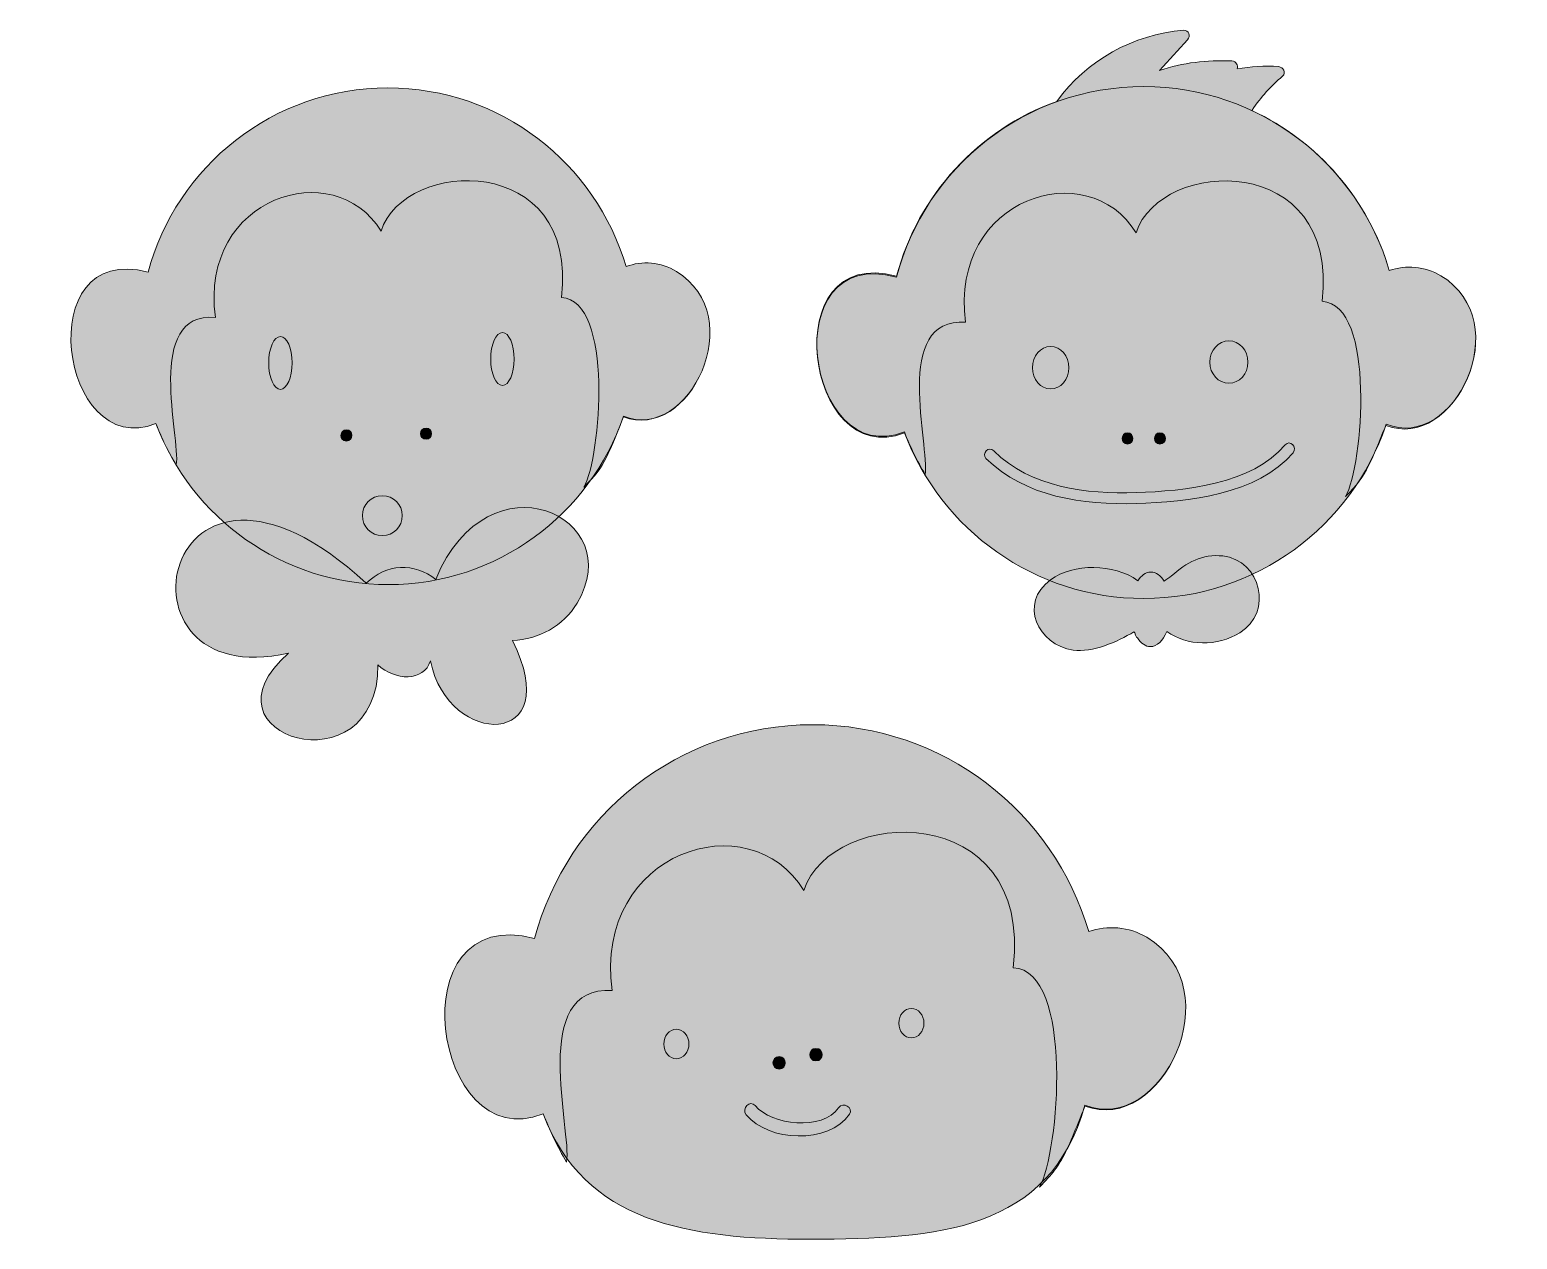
# Model space of a CAD drawing. Header units: inches. Extents: x 45 to 388, y 77 to 356.
import ezdxf

# ---------------------------------------------------------------- set-up
doc = ezdxf.new("R2010")
doc.units = ezdxf.units.IN
doc.header["$MEASUREMENT"] = 0
doc.layers.add('Calque 1', color=7, linetype='Continuous')

# ---------------------------------------------------------------- blocks, each defined once
blk = doc.blocks.new('block 5')
at = {"layer": 'Calque 1', "true_color": 0x603914}
h = blk.add_hatch(color=39, dxfattribs=at)
h.dxf.hatch_style = 2
edge = h.paths.add_edge_path()
edge.add_spline(control_points=[(193.7, 299.8), (190.1, 302), (185.8, 302.3), (182.1, 300.9), (175.1, 324.7), (153.2, 342.1), (127.2, 342.1), (100.7, 342.1), (78.4, 324), (71.9, 299.6), (44.6, 307), (51.5, 256), (73.7, 264.7), (75, 261.4), (76.5, 258.2), (78.4, 255.2), (79.4, 261.4), (70.9, 290.5), (87.4, 289.2), (83.7, 317.1), (114.8, 326.7), (125.6, 309.1), (131, 325.9), (171.1, 327.4), (167.2, 293.8), (179.3, 293.1), (176.3, 257), (172.4, 250.1), (175, 252.7), (176.2, 254.2), (177.6, 257), (178.5, 258.7), (180.7, 264.1), (181.5, 266.3), (196.6, 260.3), (210.7, 289.4), (193.7, 299.8)], knot_values=[0, 0, 0, 0, 1, 1, 1, 2, 2, 2, 3, 3, 3, 4, 4, 4, 5, 5, 5, 6, 6, 6, 7, 7, 7, 8, 8, 8, 9, 9, 9, 10, 10, 10, 11, 11, 11, 12, 12, 12, 12], degree=3, periodic=1)
at = {"layer": 'Calque 1', "lineweight": 0}
blk.add_open_spline([(193.7, 299.8), (190.1, 302), (185.8, 302.3), (182.1, 300.9), (175.1, 324.7), (153.2, 342.1), (127.2, 342.1), (100.7, 342.1), (78.4, 324), (71.9, 299.6), (44.6, 307), (51.5, 256), (73.7, 264.7), (75, 261.4), (76.5, 258.2), (78.4, 255.2), (79.4, 261.4), (70.9, 290.5), (87.4, 289.2), (83.7, 317.1), (114.8, 326.7), (125.6, 309.1), (131, 325.9), (171.1, 327.4), (167.2, 293.8), (179.3, 293.1), (176.3, 257), (172.4, 250.1), (175, 252.7), (176.2, 254.2), (177.6, 257), (178.5, 258.7), (180.7, 264.1), (181.5, 266.3), (196.6, 260.3), (210.7, 289.4), (193.7, 299.8)], degree=3, knots=[0, 0, 0, 0, 1, 1, 1, 2, 2, 2, 3, 3, 3, 4, 4, 4, 5, 5, 5, 6, 6, 6, 7, 7, 7, 8, 8, 8, 9, 9, 9, 10, 10, 10, 11, 11, 11, 12, 12, 12, 12], dxfattribs=at)
blk = doc.blocks.new('block 4')
at = {"layer": 'Calque 1'}
blk.add_blockref('block 5', (0, 0), dxfattribs=at)
blk = doc.blocks.new('block 8')
at = {"layer": 'Calque 1', "true_color": 0x343434}
h = blk.add_hatch(color=250, dxfattribs=at)
h.dxf.hatch_style = 2
edge = h.paths.add_edge_path()
edge.add_spline(control_points=[(117.6, 260.7), (119.3, 260.7), (119.3, 263.3), (117.6, 263.3), (116, 263.3), (115.9, 260.7), (117.6, 260.7), (117.6, 260.7), (117.6, 260.7), (117.6, 260.7)], knot_values=[0, 0, 0, 0, 1, 1, 1, 2, 2, 2, 3, 3, 3, 3], degree=3, periodic=1)
at = {"layer": 'Calque 1', "lineweight": 0}
blk.add_open_spline([(117.6, 260.7), (119.3, 260.7), (119.3, 263.3), (117.6, 263.3), (116, 263.3), (115.9, 260.7), (117.6, 260.7), (117.6, 260.7), (117.6, 260.7), (117.6, 260.7)], degree=3, knots=[0, 0, 0, 0, 1, 1, 1, 2, 2, 2, 3, 3, 3, 3], dxfattribs=at)
blk = doc.blocks.new('block 9')
at = {"layer": 'Calque 1', "true_color": 0x343434}
h = blk.add_hatch(color=250, dxfattribs=at)
h.dxf.hatch_style = 2
edge = h.paths.add_edge_path()
edge.add_spline(control_points=[(136, 261.1), (137.7, 261.1), (137.7, 263.7), (136, 263.7), (134.3, 263.7), (134.3, 261.1), (136, 261.1), (136, 261.1), (136, 261.1), (136, 261.1)], knot_values=[0, 0, 0, 0, 1, 1, 1, 2, 2, 2, 3, 3, 3, 3], degree=3, periodic=1)
at = {"layer": 'Calque 1', "lineweight": 0}
blk.add_open_spline([(136, 261.1), (137.7, 261.1), (137.7, 263.7), (136, 263.7), (134.3, 263.7), (134.3, 261.1), (136, 261.1), (136, 261.1), (136, 261.1), (136, 261.1)], degree=3, knots=[0, 0, 0, 0, 1, 1, 1, 2, 2, 2, 3, 3, 3, 3], dxfattribs=at)
blk = doc.blocks.new('block 7')
at = {"layer": 'Calque 1', "true_color": 0x343434}
h = blk.add_hatch(color=250, dxfattribs=at)
h.dxf.hatch_style = 2
edge = h.paths.add_edge_path()
edge.add_spline(control_points=[(102.4, 284.8), (103.89, 284.8), (105.1, 282.07), (105.1, 278.7), (105.1, 275.33), (103.89, 272.6), (102.4, 272.6), (100.91, 272.6), (99.7, 275.33), (99.7, 278.7), (99.7, 282.07), (100.91, 284.8), (102.4, 284.8)], knot_values=[0, 0, 0, 0, 1, 1, 1, 2, 2, 2, 3, 3, 3, 4, 4, 4, 4], degree=3, periodic=1)
h = blk.add_hatch(color=250, dxfattribs=at)
h.dxf.hatch_style = 2
edge = h.paths.add_edge_path()
edge.add_spline(control_points=[(153.6, 285.7), (155.09, 285.7), (156.3, 282.97), (156.3, 279.6), (156.3, 276.23), (155.09, 273.5), (153.6, 273.5), (152.11, 273.5), (150.9, 276.23), (150.9, 279.6), (150.9, 282.97), (152.11, 285.7), (153.6, 285.7)], knot_values=[0, 0, 0, 0, 1, 1, 1, 2, 2, 2, 3, 3, 3, 4, 4, 4, 4], degree=3, periodic=1)
at = {"layer": 'Calque 1', "lineweight": 0}
for points in [[(102.4, 284.8), (103.89, 284.8), (105.1, 282.07), (105.1, 278.7), (105.1, 275.33), (103.89, 272.6), (102.4, 272.6), (100.91, 272.6), (99.7, 275.33), (99.7, 278.7), (99.7, 282.07), (100.91, 284.8), (102.4, 284.8)], [(153.6, 285.7), (155.09, 285.7), (156.3, 282.97), (156.3, 279.6), (156.3, 276.23), (155.09, 273.5), (153.6, 273.5), (152.11, 273.5), (150.9, 276.23), (150.9, 279.6), (150.9, 282.97), (152.11, 285.7), (153.6, 285.7)]]:
    blk.add_open_spline(points, degree=3, knots=[0, 0, 0, 0, 1, 1, 1, 2, 2, 2, 3, 3, 3, 4, 4, 4, 4], dxfattribs=at)
at = {"layer": 'Calque 1'}
for name in ['block 8', 'block 9']:
    blk.add_blockref(name, (0, 0), dxfattribs=at)
blk = doc.blocks.new('block 6')
at = {"layer": 'Calque 1', "true_color": 0x343434}
h = blk.add_hatch(color=250, dxfattribs=at)
h.dxf.hatch_style = 2
edge = h.paths.add_edge_path()
edge.add_spline(control_points=[(125.9, 248.1), (128.44, 248.1), (130.5, 246.04), (130.5, 243.5), (130.5, 240.96), (128.44, 238.9), (125.9, 238.9), (123.36, 238.9), (121.3, 240.96), (121.3, 243.5), (121.3, 246.04), (123.36, 248.1), (125.9, 248.1)], knot_values=[0, 0, 0, 0, 1, 1, 1, 2, 2, 2, 3, 3, 3, 4, 4, 4, 4], degree=3, periodic=1)
at = {"layer": 'Calque 1', "lineweight": 0}
blk.add_open_spline([(125.9, 248.1), (128.44, 248.1), (130.5, 246.04), (130.5, 243.5), (130.5, 240.96), (128.44, 238.9), (125.9, 238.9), (123.36, 238.9), (121.3, 240.96), (121.3, 243.5), (121.3, 246.04), (123.36, 248.1), (125.9, 248.1)], degree=3, knots=[0, 0, 0, 0, 1, 1, 1, 2, 2, 2, 3, 3, 3, 4, 4, 4, 4], dxfattribs=at)
at = {"layer": 'Calque 1'}
blk.add_blockref('block 7', (0, 0), dxfattribs=at)
blk = doc.blocks.new('block 3')
at = {"layer": 'Calque 1', "true_color": 0xe2dbba}
h = blk.add_hatch(color=254, dxfattribs=at)
h.dxf.hatch_style = 2
edge = h.paths.add_edge_path()
edge.add_spline(control_points=[(193.7, 299.8), (190.1, 302), (185.8, 302.3), (182.1, 300.9), (175.1, 324.7), (153.2, 342.1), (127.2, 342.1), (100.7, 342.1), (78.4, 324), (71.9, 299.6), (44.6, 307), (51.5, 256), (73.7, 264.7), (81.9, 243), (102.8, 227.6), (127.3, 227.6), (152.4, 227.6), (173.8, 243.8), (181.5, 266.4), (196.6, 260.3), (210.7, 289.4), (193.7, 299.8)], knot_values=[0, 0, 0, 0, 1, 1, 1, 2, 2, 2, 3, 3, 3, 4, 4, 4, 5, 5, 5, 6, 6, 6, 7, 7, 7, 7], degree=3, periodic=1)
at = {"layer": 'Calque 1', "lineweight": 0}
blk.add_open_spline([(193.7, 299.8), (190.1, 302), (185.8, 302.3), (182.1, 300.9), (175.1, 324.7), (153.2, 342.1), (127.2, 342.1), (100.7, 342.1), (78.4, 324), (71.9, 299.6), (44.6, 307), (51.5, 256), (73.7, 264.7), (81.9, 243), (102.8, 227.6), (127.3, 227.6), (152.4, 227.6), (173.8, 243.8), (181.5, 266.4), (196.6, 260.3), (210.7, 289.4), (193.7, 299.8)], degree=3, knots=[0, 0, 0, 0, 1, 1, 1, 2, 2, 2, 3, 3, 3, 4, 4, 4, 5, 5, 5, 6, 6, 6, 7, 7, 7, 7], dxfattribs=at)
at = {"layer": 'Calque 1'}
for name in ['block 4', 'block 6']:
    blk.add_blockref(name, (0, 0), dxfattribs=at)
blk = doc.blocks.new('block 2')
at = {"layer": 'Calque 1', "true_color": 0xcf1042}
h = blk.add_hatch(color=242, dxfattribs=at)
h.dxf.hatch_style = 2
edge = h.paths.add_edge_path()
edge.add_spline(control_points=[(138.2, 228.8), (133.4, 232.7), (126.7, 232.5), (122.2, 227.9), (74.7, 271.6), (61.2, 202), (104.3, 211.8), (82.1, 192.6), (125, 179.8), (124.9, 209.1), (128.8, 205.4), (135.5, 205.2), (137, 210), (141.2, 189.7), (168.4, 189.9), (155.9, 214.7), (162, 215), (167.6, 218), (170.8, 223.3), (182.8, 243.3), (150.4, 258.3), (138.2, 228.8)], knot_values=[0, 0, 0, 0, 1, 1, 1, 2, 2, 2, 3, 3, 3, 4, 4, 4, 5, 5, 5, 6, 6, 6, 7, 7, 7, 7], degree=3, periodic=1)
at = {"layer": 'Calque 1', "lineweight": 0}
blk.add_open_spline([(138.2, 228.8), (133.4, 232.7), (126.7, 232.5), (122.2, 227.9), (74.7, 271.6), (61.2, 202), (104.3, 211.8), (82.1, 192.6), (125, 179.8), (124.9, 209.1), (128.8, 205.4), (135.5, 205.2), (137, 210), (141.2, 189.7), (168.4, 189.9), (155.9, 214.7), (162, 215), (167.6, 218), (170.8, 223.3), (182.8, 243.3), (150.4, 258.3), (138.2, 228.8)], degree=3, knots=[0, 0, 0, 0, 1, 1, 1, 2, 2, 2, 3, 3, 3, 4, 4, 4, 5, 5, 5, 6, 6, 6, 7, 7, 7, 7], dxfattribs=at)
at = {"layer": 'Calque 1'}
blk.add_blockref('block 3', (0, 0), dxfattribs=at)
blk = doc.blocks.new('block 12')
at = {"layer": 'Calque 1', "true_color": 0x603914}
h = blk.add_hatch(color=39, dxfattribs=at)
h.dxf.hatch_style = 2
edge = h.paths.add_edge_path()
edge.add_spline(control_points=[(302.2, 146.3), (298, 148.8), (293.1, 149.1), (288.8, 147.6), (280.7, 175.2), (255.3, 195.3), (225.1, 195.3), (194.3, 195.3), (168.5, 174.4), (161, 146), (129.3, 154.6), (137.3, 95.5), (163, 105.6), (164.5, 101.7), (166.3, 98), (168.4, 94.5), (169.6, 101.7), (159.7, 135.4), (178.9, 134), (174.6, 166.3), (210.7, 177.5), (223.1, 157.1), (229.4, 176.5), (275.9, 178.3), (271.4, 139.3), (285.4, 138.5), (282, 96.6), (277.4, 88.7), (280.4, 91.7), (281.8, 93.5), (283.4, 96.7), (284.4, 98.7), (287, 105), (287.9, 107.4), (305.5, 100.6), (321.9, 134.3), (302.2, 146.3)], knot_values=[0, 0, 0, 0, 1, 1, 1, 2, 2, 2, 3, 3, 3, 4, 4, 4, 5, 5, 5, 6, 6, 6, 7, 7, 7, 8, 8, 8, 9, 9, 9, 10, 10, 10, 11, 11, 11, 12, 12, 12, 12], degree=3, periodic=1)
at = {"layer": 'Calque 1', "lineweight": 0}
blk.add_open_spline([(302.2, 146.3), (298, 148.8), (293.1, 149.1), (288.8, 147.6), (280.7, 175.2), (255.3, 195.3), (225.1, 195.3), (194.3, 195.3), (168.5, 174.4), (161, 146), (129.3, 154.6), (137.3, 95.5), (163, 105.6), (164.5, 101.7), (166.3, 98), (168.4, 94.5), (169.6, 101.7), (159.7, 135.4), (178.9, 134), (174.6, 166.3), (210.7, 177.5), (223.1, 157.1), (229.4, 176.5), (275.9, 178.3), (271.4, 139.3), (285.4, 138.5), (282, 96.6), (277.4, 88.7), (280.4, 91.7), (281.8, 93.5), (283.4, 96.7), (284.4, 98.7), (287, 105), (287.9, 107.4), (305.5, 100.6), (321.9, 134.3), (302.2, 146.3)], degree=3, knots=[0, 0, 0, 0, 1, 1, 1, 2, 2, 2, 3, 3, 3, 4, 4, 4, 5, 5, 5, 6, 6, 6, 7, 7, 7, 8, 8, 8, 9, 9, 9, 10, 10, 10, 11, 11, 11, 12, 12, 12, 12], dxfattribs=at)
blk = doc.blocks.new('block 11')
at = {"layer": 'Calque 1'}
blk.add_blockref('block 12', (0, 0), dxfattribs=at)
blk = doc.blocks.new('block 13')
at = {"layer": 'Calque 1', "true_color": 0x343434}
h = blk.add_hatch(color=250, dxfattribs=at)
h.dxf.hatch_style = 2
edge = h.paths.add_edge_path()
edge.add_spline(control_points=[(247.9, 129.9), (249.5, 129.9), (250.8, 128.38), (250.8, 126.5), (250.8, 124.62), (249.5, 123.1), (247.9, 123.1), (246.3, 123.1), (245, 124.62), (245, 126.5), (245, 128.38), (246.3, 129.9), (247.9, 129.9)], knot_values=[0, 0, 0, 0, 1, 1, 1, 2, 2, 2, 3, 3, 3, 4, 4, 4, 4], degree=3, periodic=1)
h = blk.add_hatch(color=250, dxfattribs=at)
h.dxf.hatch_style = 2
edge = h.paths.add_edge_path()
edge.add_spline(control_points=[(193.7, 125.1), (195.3, 125.1), (196.6, 123.58), (196.6, 121.7), (196.6, 119.82), (195.3, 118.3), (193.7, 118.3), (192.1, 118.3), (190.8, 119.82), (190.8, 121.7), (190.8, 123.58), (192.1, 125.1), (193.7, 125.1)], knot_values=[0, 0, 0, 0, 1, 1, 1, 2, 2, 2, 3, 3, 3, 4, 4, 4, 4], degree=3, periodic=1)
h = blk.add_hatch(color=250, dxfattribs=at)
h.dxf.hatch_style = 2
edge = h.paths.add_edge_path()
edge.add_spline(control_points=[(225.9, 117.8), (227.8, 117.8), (227.8, 120.7), (225.9, 120.7), (224, 120.7), (224, 117.8), (225.9, 117.8), (225.9, 117.8), (225.9, 117.8), (225.9, 117.8)], knot_values=[0, 0, 0, 0, 1, 1, 1, 2, 2, 2, 3, 3, 3, 3], degree=3, periodic=1)
h = blk.add_hatch(color=250, dxfattribs=at)
h.dxf.hatch_style = 2
edge = h.paths.add_edge_path()
edge.add_spline(control_points=[(217.4, 115.9), (219.3, 115.9), (219.3, 118.8), (217.4, 118.8), (215.5, 118.8), (215.5, 115.9), (217.4, 115.9), (217.4, 115.9), (217.4, 115.9), (217.4, 115.9)], knot_values=[0, 0, 0, 0, 1, 1, 1, 2, 2, 2, 3, 3, 3, 3], degree=3, periodic=1)
h = blk.add_hatch(color=250, dxfattribs=at)
h.dxf.hatch_style = 2
edge = h.paths.add_edge_path()
edge.add_spline(control_points=[(209.8, 105.4), (214.8, 99.2), (228.9, 98.5), (233.6, 105.5), (234.6, 107.1), (232.1, 108.5), (231.1, 107), (227.5, 101.6), (215.5, 103), (211.9, 107.5), (210.7, 108.9), (208.7, 106.8), (209.8, 105.4), (209.8, 105.4), (209.8, 105.4), (209.8, 105.4)], knot_values=[0, 0, 0, 0, 1, 1, 1, 2, 2, 2, 3, 3, 3, 4, 4, 4, 5, 5, 5, 5], degree=3, periodic=1)
at = {"layer": 'Calque 1', "lineweight": 0}
for points, knots in [([(247.9, 129.9), (249.5, 129.9), (250.8, 128.38), (250.8, 126.5), (250.8, 124.62), (249.5, 123.1), (247.9, 123.1), (246.3, 123.1), (245, 124.62), (245, 126.5), (245, 128.38), (246.3, 129.9), (247.9, 129.9)], [0, 0, 0, 0, 1, 1, 1, 2, 2, 2, 3, 3, 3, 4, 4, 4, 4]), ([(193.7, 125.1), (195.3, 125.1), (196.6, 123.58), (196.6, 121.7), (196.6, 119.82), (195.3, 118.3), (193.7, 118.3), (192.1, 118.3), (190.8, 119.82), (190.8, 121.7), (190.8, 123.58), (192.1, 125.1), (193.7, 125.1)], [0, 0, 0, 0, 1, 1, 1, 2, 2, 2, 3, 3, 3, 4, 4, 4, 4]), ([(225.9, 117.8), (227.8, 117.8), (227.8, 120.7), (225.9, 120.7), (224, 120.7), (224, 117.8), (225.9, 117.8), (225.9, 117.8), (225.9, 117.8), (225.9, 117.8)], [0, 0, 0, 0, 1, 1, 1, 2, 2, 2, 3, 3, 3, 3]), ([(217.4, 115.9), (219.3, 115.9), (219.3, 118.8), (217.4, 118.8), (215.5, 118.8), (215.5, 115.9), (217.4, 115.9), (217.4, 115.9), (217.4, 115.9), (217.4, 115.9)], [0, 0, 0, 0, 1, 1, 1, 2, 2, 2, 3, 3, 3, 3]), ([(209.8, 105.4), (214.8, 99.2), (228.9, 98.5), (233.6, 105.5), (234.6, 107.1), (232.1, 108.5), (231.1, 107), (227.5, 101.6), (215.5, 103), (211.9, 107.5), (210.7, 108.9), (208.7, 106.8), (209.8, 105.4), (209.8, 105.4), (209.8, 105.4), (209.8, 105.4)], [0, 0, 0, 0, 1, 1, 1, 2, 2, 2, 3, 3, 3, 4, 4, 4, 5, 5, 5, 5])]:
    blk.add_open_spline(points, degree=3, knots=knots, dxfattribs=at)
blk = doc.blocks.new('block 10')
at = {"layer": 'Calque 1', "true_color": 0xe2dbba}
h = blk.add_hatch(color=254, dxfattribs=at)
h.dxf.hatch_style = 2
edge = h.paths.add_edge_path()
edge.add_spline(control_points=[(302.2, 146.3), (298, 148.8), (293.1, 149.1), (288.8, 147.6), (280.7, 175.2), (255.3, 195.3), (225.1, 195.3), (194.3, 195.3), (168.5, 174.4), (161, 146), (129.3, 154.6), (137.3, 95.5), (163, 105.6), (172.5, 80.5), (196.3, 76.7), (224.7, 76.7), (253.8, 76.7), (279.8, 78.6), (287.9, 107.6), (305.5, 100.6), (321.9, 134.3), (302.2, 146.3)], knot_values=[0, 0, 0, 0, 1, 1, 1, 2, 2, 2, 3, 3, 3, 4, 4, 4, 5, 5, 5, 6, 6, 6, 7, 7, 7, 7], degree=3, periodic=1)
at = {"layer": 'Calque 1', "lineweight": 0}
blk.add_open_spline([(302.2, 146.3), (298, 148.8), (293.1, 149.1), (288.8, 147.6), (280.7, 175.2), (255.3, 195.3), (225.1, 195.3), (194.3, 195.3), (168.5, 174.4), (161, 146), (129.3, 154.6), (137.3, 95.5), (163, 105.6), (172.5, 80.5), (196.3, 76.7), (224.7, 76.7), (253.8, 76.7), (279.8, 78.6), (287.9, 107.6), (305.5, 100.6), (321.9, 134.3), (302.2, 146.3)], degree=3, knots=[0, 0, 0, 0, 1, 1, 1, 2, 2, 2, 3, 3, 3, 4, 4, 4, 5, 5, 5, 6, 6, 6, 7, 7, 7, 7], dxfattribs=at)
at = {"layer": 'Calque 1'}
for name in ['block 11', 'block 13']:
    blk.add_blockref(name, (0, 0), dxfattribs=at)
blk = doc.blocks.new('block 15')
at = {"layer": 'Calque 1', "true_color": 0xe2dbba}
h = blk.add_hatch(color=254, dxfattribs=at)
h.dxf.hatch_style = 2
edge = h.paths.add_edge_path()
edge.add_spline(control_points=[(370, 298.8), (366.3, 301), (361.9, 301.3), (358.1, 300), (350.9, 324.5), (328.3, 342.4), (301.5, 342.4), (274.1, 342.4), (251.1, 323.8), (244.5, 298.5), (216.3, 306.1), (223.4, 253.6), (246.3, 262.6), (254.7, 240.3), (276.3, 224.4), (301.5, 224.4), (327.4, 224.4), (349.4, 241.1), (357.3, 264.3), (373, 258.1), (387.6, 288.1), (370, 298.8)], knot_values=[0, 0, 0, 0, 1, 1, 1, 2, 2, 2, 3, 3, 3, 4, 4, 4, 5, 5, 5, 6, 6, 6, 7, 7, 7, 7], degree=3, periodic=1)
at = {"layer": 'Calque 1', "lineweight": 0}
blk.add_open_spline([(370, 298.8), (366.3, 301), (361.9, 301.3), (358.1, 300), (350.9, 324.5), (328.3, 342.4), (301.5, 342.4), (274.1, 342.4), (251.1, 323.8), (244.5, 298.5), (216.3, 306.1), (223.4, 253.6), (246.3, 262.6), (254.7, 240.3), (276.3, 224.4), (301.5, 224.4), (327.4, 224.4), (349.4, 241.1), (357.3, 264.3), (373, 258.1), (387.6, 288.1), (370, 298.8)], degree=3, knots=[0, 0, 0, 0, 1, 1, 1, 2, 2, 2, 3, 3, 3, 4, 4, 4, 5, 5, 5, 6, 6, 6, 7, 7, 7, 7], dxfattribs=at)
blk = doc.blocks.new('block 17')
at = {"layer": 'Calque 1', "true_color": 0x343434}
h = blk.add_hatch(color=250, dxfattribs=at)
h.dxf.hatch_style = 2
edge = h.paths.add_edge_path()
edge.add_spline(control_points=[(280, 282.5), (282.32, 282.5), (284.2, 280.31), (284.2, 277.6), (284.2, 274.89), (282.32, 272.7), (280, 272.7), (277.68, 272.7), (275.8, 274.89), (275.8, 277.6), (275.8, 280.31), (277.68, 282.5), (280, 282.5)], knot_values=[0, 0, 0, 0, 1, 1, 1, 2, 2, 2, 3, 3, 3, 4, 4, 4, 4], degree=3, periodic=1)
h = blk.add_hatch(color=250, dxfattribs=at)
h.dxf.hatch_style = 2
edge = h.paths.add_edge_path()
edge.add_spline(control_points=[(321.1, 283.8), (323.53, 283.8), (325.5, 281.61), (325.5, 278.9), (325.5, 276.19), (323.53, 274), (321.1, 274), (318.67, 274), (316.7, 276.19), (316.7, 278.9), (316.7, 281.61), (318.67, 283.8), (321.1, 283.8)], knot_values=[0, 0, 0, 0, 1, 1, 1, 2, 2, 2, 3, 3, 3, 4, 4, 4, 4], degree=3, periodic=1)
at = {"layer": 'Calque 1', "lineweight": 0}
for points in [[(280, 282.5), (282.32, 282.5), (284.2, 280.31), (284.2, 277.6), (284.2, 274.89), (282.32, 272.7), (280, 272.7), (277.68, 272.7), (275.8, 274.89), (275.8, 277.6), (275.8, 280.31), (277.68, 282.5), (280, 282.5)], [(321.1, 283.8), (323.53, 283.8), (325.5, 281.61), (325.5, 278.9), (325.5, 276.19), (323.53, 274), (321.1, 274), (318.67, 274), (316.7, 276.19), (316.7, 278.9), (316.7, 281.61), (318.67, 283.8), (321.1, 283.8)]]:
    blk.add_open_spline(points, degree=3, knots=[0, 0, 0, 0, 1, 1, 1, 2, 2, 2, 3, 3, 3, 4, 4, 4, 4], dxfattribs=at)
blk = doc.blocks.new('block 18')
at = {"layer": 'Calque 1', "true_color": 0x343434}
h = blk.add_hatch(color=250, dxfattribs=at)
h.dxf.hatch_style = 2
edge = h.paths.add_edge_path()
edge.add_spline(control_points=[(265.1, 256.7), (274, 247.8), (287.6, 245.9), (299.7, 246.3), (311.6, 246.7), (327.8, 248.3), (335.9, 258), (337, 259.3), (335.1, 261.1), (334.1, 259.8), (326.4, 250.7), (310.9, 249.2), (299.7, 248.8), (288.3, 248.4), (275.4, 250), (266.9, 258.4), (265.8, 259.7), (264, 257.8), (265.1, 256.7), (265.1, 256.7), (265.1, 256.7), (265.1, 256.7)], knot_values=[0, 0, 0, 0, 1, 1, 1, 2, 2, 2, 3, 3, 3, 4, 4, 4, 5, 5, 5, 6, 6, 6, 7, 7, 7, 7], degree=3, periodic=1)
at = {"layer": 'Calque 1', "lineweight": 0}
blk.add_open_spline([(265.1, 256.7), (274, 247.8), (287.6, 245.9), (299.7, 246.3), (311.6, 246.7), (327.8, 248.3), (335.9, 258), (337, 259.3), (335.1, 261.1), (334.1, 259.8), (326.4, 250.7), (310.9, 249.2), (299.7, 248.8), (288.3, 248.4), (275.4, 250), (266.9, 258.4), (265.8, 259.7), (264, 257.8), (265.1, 256.7), (265.1, 256.7), (265.1, 256.7), (265.1, 256.7)], degree=3, knots=[0, 0, 0, 0, 1, 1, 1, 2, 2, 2, 3, 3, 3, 4, 4, 4, 5, 5, 5, 6, 6, 6, 7, 7, 7, 7], dxfattribs=at)
blk = doc.blocks.new('block 19')
at = {"layer": 'Calque 1', "true_color": 0x343434}
h = blk.add_hatch(color=250, dxfattribs=at)
h.dxf.hatch_style = 2
edge = h.paths.add_edge_path()
edge.add_spline(control_points=[(297.7, 260), (299.4, 260), (299.4, 262.6), (297.7, 262.6), (296.1, 262.6), (296.1, 260), (297.7, 260), (297.7, 260), (297.7, 260), (297.7, 260)], knot_values=[0, 0, 0, 0, 1, 1, 1, 2, 2, 2, 3, 3, 3, 3], degree=3, periodic=1)
at = {"layer": 'Calque 1', "lineweight": 0}
blk.add_open_spline([(297.7, 260), (299.4, 260), (299.4, 262.6), (297.7, 262.6), (296.1, 262.6), (296.1, 260), (297.7, 260), (297.7, 260), (297.7, 260), (297.7, 260)], degree=3, knots=[0, 0, 0, 0, 1, 1, 1, 2, 2, 2, 3, 3, 3, 3], dxfattribs=at)
blk = doc.blocks.new('block 20')
at = {"layer": 'Calque 1', "true_color": 0x343434}
h = blk.add_hatch(color=250, dxfattribs=at)
h.dxf.hatch_style = 2
edge = h.paths.add_edge_path()
edge.add_spline(control_points=[(305.2, 260), (306.9, 260), (306.9, 262.6), (305.2, 262.6), (303.5, 262.6), (303.5, 260), (305.2, 260), (305.2, 260), (305.2, 260), (305.2, 260)], knot_values=[0, 0, 0, 0, 1, 1, 1, 2, 2, 2, 3, 3, 3, 3], degree=3, periodic=1)
at = {"layer": 'Calque 1', "lineweight": 0}
blk.add_open_spline([(305.2, 260), (306.9, 260), (306.9, 262.6), (305.2, 262.6), (303.5, 262.6), (303.5, 260), (305.2, 260), (305.2, 260), (305.2, 260), (305.2, 260)], degree=3, knots=[0, 0, 0, 0, 1, 1, 1, 2, 2, 2, 3, 3, 3, 3], dxfattribs=at)
blk = doc.blocks.new('block 16')
at = {"layer": 'Calque 1'}
for name in ['block 17', 'block 18', 'block 19', 'block 20']:
    blk.add_blockref(name, (0, 0), dxfattribs=at)
blk = doc.blocks.new('block 14')
at = {"layer": 'Calque 1', "true_color": 0x603914}
h = blk.add_hatch(color=39, dxfattribs=at)
h.dxf.hatch_style = 2
edge = h.paths.add_edge_path()
edge.add_spline(control_points=[(370, 298.8), (366.3, 301), (361.9, 301.3), (358.1, 300), (353.3, 316.4), (341.6, 329.8), (326.4, 336.9), (326.4, 336.9), (326.5, 337), (326.5, 337), (328.5, 340), (330.8, 342.5), (333.5, 344.8), (334.4, 345.6), (333.6, 346.9), (332.6, 347), (329.3, 347.3), (326.2, 347), (323, 346.5), (323.3, 347.3), (322.8, 348.2), (321.8, 348.3), (316, 348.6), (310.5, 347.9), (305.1, 346.1), (307.3, 348.5), (309.4, 350.8), (311.6, 353.2), (312.3, 354), (311.9, 355.5), (310.7, 355.4), (298.9, 354.4), (288.4, 348.5), (281.4, 339), (263.4, 332.5), (249.4, 317.4), (244.5, 298.7), (216.3, 306.3), (223.4, 253.8), (246.3, 262.8), (247.6, 259.4), (249.2, 256.1), (251.1, 253), (252.1, 259.4), (243.4, 289.3), (260.4, 288.1), (256.6, 316.9), (288.7, 326.8), (299.7, 308.7), (305.3, 326), (346.6, 327.6), (342.6, 292.9), (355.1, 292.2), (352, 254.9), (348, 247.9), (350.7, 250.6), (351.9, 252.2), (353.4, 255.1), (354.3, 256.9), (356.6, 262.5), (357.4, 264.6), (373, 258.1), (387.6, 288.1), (370, 298.8)], knot_values=[0, 0, 0, 0, 1, 1, 1, 2, 2, 2, 3, 3, 3, 4, 4, 4, 5, 5, 5, 6, 6, 6, 7, 7, 7, 8, 8, 8, 9, 9, 9, 10, 10, 10, 11, 11, 11, 12, 12, 12, 13, 13, 13, 14, 14, 14, 15, 15, 15, 16, 16, 16, 17, 17, 17, 18, 18, 18, 19, 19, 19, 20, 20, 20, 21, 21, 21, 21], degree=3, periodic=1)
at = {"layer": 'Calque 1', "true_color": 0x2f8a7f}
h = blk.add_hatch(color=137, dxfattribs=at)
h.dxf.hatch_style = 2
edge = h.paths.add_edge_path()
edge.add_spline(control_points=[(319.7, 234.2), (315, 234.7), (311.3, 232.7), (307.9, 229.6), (307.5, 229.2), (306.6, 228.8), (306.2, 228.4), (305.4, 229.7), (304.3, 230.5), (303.1, 230.5), (301.9, 230.5), (300.9, 229.7), (300.1, 228.5), (294.5, 232.5), (285.3, 232.6), (280, 228.7), (272.5, 223.3), (277.1, 213.7), (285.2, 212.5), (289.6, 211.9), (295.4, 214.4), (299.2, 216.7), (299.4, 216.8), (299.8, 215.1), (300, 215.3), (300.8, 214.1), (301.9, 213.3), (303, 213.3), (304.6, 213.3), (305.9, 214.7), (306.8, 216.8), (311.4, 213.4), (318.5, 213.3), (323.6, 216.5), (331.4, 221.2), (328.5, 233.2), (319.7, 234.2)], knot_values=[0, 0, 0, 0, 1, 1, 1, 2, 2, 2, 3, 3, 3, 4, 4, 4, 5, 5, 5, 6, 6, 6, 7, 7, 7, 8, 8, 8, 9, 9, 9, 10, 10, 10, 11, 11, 11, 12, 12, 12, 12], degree=3, periodic=1)
at = {"layer": 'Calque 1', "lineweight": 0}
for points, knots in [([(370, 298.8), (366.3, 301), (361.9, 301.3), (358.1, 300), (353.3, 316.4), (341.6, 329.8), (326.4, 336.9), (326.4, 336.9), (326.5, 337), (326.5, 337), (328.5, 340), (330.8, 342.5), (333.5, 344.8), (334.4, 345.6), (333.6, 346.9), (332.6, 347), (329.3, 347.3), (326.2, 347), (323, 346.5), (323.3, 347.3), (322.8, 348.2), (321.8, 348.3), (316, 348.6), (310.5, 347.9), (305.1, 346.1), (307.3, 348.5), (309.4, 350.8), (311.6, 353.2), (312.3, 354), (311.9, 355.5), (310.7, 355.4), (298.9, 354.4), (288.4, 348.5), (281.4, 339), (263.4, 332.5), (249.4, 317.4), (244.5, 298.7), (216.3, 306.3), (223.4, 253.8), (246.3, 262.8), (247.6, 259.4), (249.2, 256.1), (251.1, 253), (252.1, 259.4), (243.4, 289.3), (260.4, 288.1), (256.6, 316.9), (288.7, 326.8), (299.7, 308.7), (305.3, 326), (346.6, 327.6), (342.6, 292.9), (355.1, 292.2), (352, 254.9), (348, 247.9), (350.7, 250.6), (351.9, 252.2), (353.4, 255.1), (354.3, 256.9), (356.6, 262.5), (357.4, 264.6), (373, 258.1), (387.6, 288.1), (370, 298.8)], [0, 0, 0, 0, 1, 1, 1, 2, 2, 2, 3, 3, 3, 4, 4, 4, 5, 5, 5, 6, 6, 6, 7, 7, 7, 8, 8, 8, 9, 9, 9, 10, 10, 10, 11, 11, 11, 12, 12, 12, 13, 13, 13, 14, 14, 14, 15, 15, 15, 16, 16, 16, 17, 17, 17, 18, 18, 18, 19, 19, 19, 20, 20, 20, 21, 21, 21, 21]), ([(319.7, 234.2), (315, 234.7), (311.3, 232.7), (307.9, 229.6), (307.5, 229.2), (306.6, 228.8), (306.2, 228.4), (305.4, 229.7), (304.3, 230.5), (303.1, 230.5), (301.9, 230.5), (300.9, 229.7), (300.1, 228.5), (294.5, 232.5), (285.3, 232.6), (280, 228.7), (272.5, 223.3), (277.1, 213.7), (285.2, 212.5), (289.6, 211.9), (295.4, 214.4), (299.2, 216.7), (299.4, 216.8), (299.8, 215.1), (300, 215.3), (300.8, 214.1), (301.9, 213.3), (303, 213.3), (304.6, 213.3), (305.9, 214.7), (306.8, 216.8), (311.4, 213.4), (318.5, 213.3), (323.6, 216.5), (331.4, 221.2), (328.5, 233.2), (319.7, 234.2)], [0, 0, 0, 0, 1, 1, 1, 2, 2, 2, 3, 3, 3, 4, 4, 4, 5, 5, 5, 6, 6, 6, 7, 7, 7, 8, 8, 8, 9, 9, 9, 10, 10, 10, 11, 11, 11, 12, 12, 12, 12])]:
    blk.add_open_spline(points, degree=3, knots=knots, dxfattribs=at)
at = {"layer": 'Calque 1'}
for name in ['block 15', 'block 16']:
    blk.add_blockref(name, (0, 0), dxfattribs=at)

msp = doc.modelspace()

# ---------------------------------------------------------------- block references
at = {"layer": 'Calque 1'}
for name in ['block 14', 'block 2', 'block 10']:
    msp.add_blockref(name, (0, 0), dxfattribs=at)

doc.saveas('drawing.dxf')
